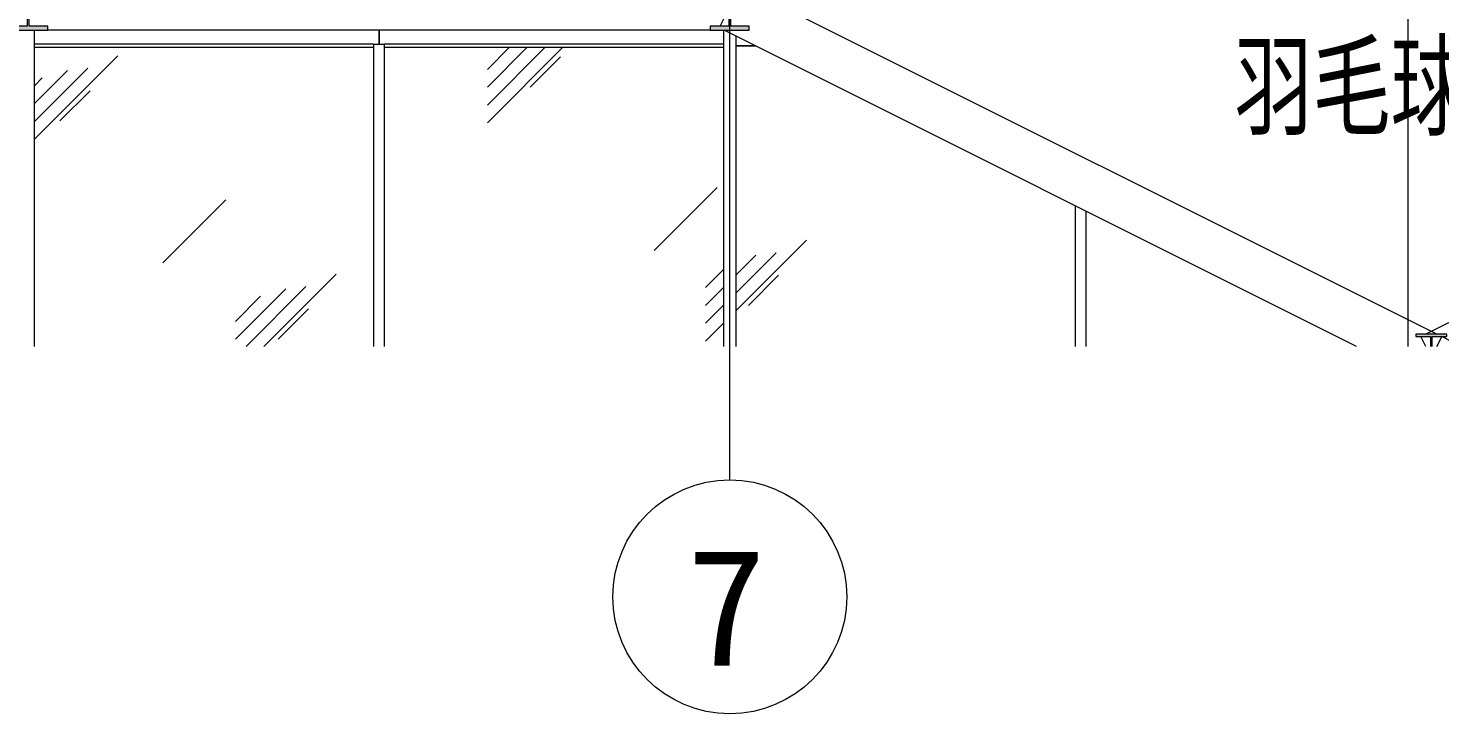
# Model space of a CAD drawing. Header units: millimetres. Extents: x 124696 to 347024, y 412631 to 564609.
# Drawn here: x 329050 to 338104, y 457117 to 461515 of the extents above; entities that cross this region are included whole.
import ezdxf

# ---------------------------------------------------------------- set-up
doc = ezdxf.new("R2010")
doc.units = ezdxf.units.MM
doc.header["$LTSCALE"] = 1500
doc.header["$MEASUREMENT"] = 0
doc.linetypes.add('二层平面图$0$轴网线_12_3_3_3 mm', pattern=[21, 12, -3, 3, -3])
doc.layers.add('0-建筑底图', color=7, linetype='Continuous')
for name, color, linetype, lineweight in [('二层平面图$0$0-2', 250, 'Continuous', 5), ('二层平面图$0$A-ANNO-AXIS-TEXT', 7, 'Continuous', 15), ('二层平面图$0$A-WALL-CURT-PANEL', 8, 'Continuous', 9), ('二层平面图$0$A-WALL-CURT-PANEL-5', 57, 'Continuous', 9), ('二层平面图$0$A-WALL-CURT-STILE-4', 57, 'Continuous', 9), ('二层平面图$0$ANNO-DOTE-1', 10, '二层平面图$0$轴网线_12_3_3_3 mm', 15), ('二层平面图$0$ANNO-TEXT', 7, 'Continuous', 15), ('二层平面图$0$S-BEAM', 4, 'Continuous', 9), ('二层平面图$0$S-BEAM-1', 7, 'Continuous', 9), ('二层平面图$0$S-BEAM-3', 8, 'Continuous', 9), ('二层平面图$0$S-BEAM-4', 170, 'Continuous', 18), ('二层平面图$0$S-COLU', 7, 'Continuous', 9)]:
    doc.layers.add(name, color=color, linetype=linetype, lineweight=lineweight)
doc.styles.add('二层平面图$0$黑体_3', font='simhei.ttf', dxfattribs={"height": 750})
doc.styles.add('二层平面图$0$黑体_4', font='simhei.ttf', dxfattribs={"width": 0.7, "height": 525})
pattern_1 = [(45, (47218, 5464.3), (-1399.84, 1399.84), [640.1, -1645.9]), (45, (47492.4, 5578.6), (-1399.84, 1399.84), [274.3, -2011.7]), (45, (47218, 5578.6), (-1399.84, 1399.84), [457.2, -1828.8]), (45, (47355.3, 5464.3), (1535.6, -1535.6), [571.5, -1714.5]), (45, (47218, 5350), (-1399.84, 1399.84), [914.4, -1371.6]), (45, (47218, 5692.9), (-1399.84, 1399.84), [228.6, -2057.4])]

# ---------------------------------------------------------------- blocks, each defined once
blk = doc.blocks.new('二层平面图$0$S-梁-钢-箱形1 - _-300x350x14x14-V720-C')
at = {"layer": '二层平面图$0$S-BEAM-1'}
for p, q in [((52262.2, 4598.8), (49464.6, 3200)), ((52262.2, 4263.4), (49979.3, 3121.9)), ((49464, 3121.9), (49432.9, 3184.2))]:
    blk.add_line(p, q, dxfattribs=at)
blk = doc.blocks.new('二层平面图$0$S-梁-钢-箱形1 - _-300x350x14x14-2248727-C')
at = {"layer": '二层平面图$0$S-BEAM-1'}
for p in [(49536, 3121.9), (49691.6, 3121.9)]:
    blk.add_line(p, (49567.1, 3184.2), dxfattribs=at)
blk = doc.blocks.new('二层平面图$0$S-梁-钢-箱形1 - _-300x350x14x14-V724-C')
at = {"layer": '二层平面图$0$S-BEAM-1'}
for p, q in [((45006, 5312), (45067.1, 5434.2)), ((49535.4, 3200), (45067.1, 5434.2)), ((44937.5, 5175), (44994, 5288)), ((49020.7, 3121.9), (44964.6, 5150)), ((49567.1, 3184.2), (49536, 3121.9))]:
    blk.add_line(p, q, dxfattribs=at)
blk = doc.blocks.new('二层平面图$0$S-梁-钢-箱形1 - _-600x350x20x20-2248746-C')
at = {"layer": '二层平面图$0$S-BEAM-1'}
blk.add_line((44875, 5150), (40625, 5150), dxfattribs=at)
blk = doc.blocks.new('二层平面图$0$S-梁-钢-工字形 - H-600x250x12x25-2242992-C')
at = {"layer": '二层平面图$0$S-BEAM-3'}
blk.add_hatch(color=256, dxfattribs=at).paths.add_polyline_path([(44875, 5150), (45125, 5150), (45125, 5175), (45006, 5175), (45006, 5725), (45125, 5725), (45125, 5750), (44875, 5750), (44875, 5725), (44994, 5725), (44994, 5175), (44875, 5175), (44875, 5173.1)])
at = {"layer": '二层平面图$0$S-BEAM-4'}
for p, q in [((44875, 5750), (44875, 5725)), ((45125, 5750), (44875, 5750)), ((44875, 5725), (44994, 5725)), ((44994, 5725), (44994, 5175)), ((45006, 5175), (45006, 5725)), ((45006, 5725), (45125, 5725)), ((45125, 5725), (45125, 5750)), ((44994, 5175), (44875, 5175)), ((44875, 5175), (44875, 5150)), ((45125, 5175), (45006, 5175)), ((45125, 5150), (45125, 5175)), ((44875, 5150), (45125, 5150))]:
    blk.add_line(p, q, dxfattribs=at)
blk = doc.blocks.new('二层平面图$0$S-梁-钢-工字形 - H-300x200x10x15-2205898-C')
at = {"layer": '二层平面图$0$S-BEAM-3'}
blk.add_hatch(color=256, dxfattribs=at).paths.add_polyline_path([(49505, 3121.9), (49505, 3185), (49600, 3185), (49600, 3200), (49400, 3200), (49400, 3185), (49495, 3185), (49495, 3121.9), (49502.7, 3121.9)])
at = {"layer": '二层平面图$0$S-BEAM-4'}
for p, q in [((49400, 3200), (49400, 3185)), ((49600, 3200), (49400, 3200)), ((49400, 3185), (49495, 3185)), ((49495, 3185), (49495, 3121.9)), ((49505, 3121.9), (49505, 3185)), ((49505, 3185), (49600, 3185)), ((49600, 3185), (49600, 3200))]:
    blk.add_line(p, q, dxfattribs=at)
blk = doc.blocks.new('二层平面图$0$SHS-Structure-Center_rvt-2-C')
at = {"layer": '二层平面图$0$S-COLU'}
for p, q in [((49350, 7550), (49350, 3121.9)), ((40540, 3121.9), (40540, 5150)), ((44960, 5150), (44960, 3121.9)), ((45040, 3121.9), (45040, 5112.3))]:
    blk.add_line(p, q, dxfattribs=at)
at = {"layer": '二层平面图$0$S-BEAM'}
for name, p in [('二层平面图$0$S-梁-钢-工字形 - H-600x250x12x25-2242992-C', (-4500, 0)), ('二层平面图$0$S-梁-钢-工字形 - H-600x250x12x25-2242992-C', (0, 0)), ('二层平面图$0$S-梁-钢-箱形1 - _-300x350x14x14-V724-C', (0, 0)), ('二层平面图$0$S-梁-钢-箱形1 - _-600x350x20x20-2248746-C', (0, 0)), ('二层平面图$0$S-梁-钢-箱形1 - _-300x350x14x14-V720-C', (0, 0)), ('二层平面图$0$S-梁-钢-工字形 - H-300x200x10x15-2205898-C', (0, 0)), ('二层平面图$0$S-梁-钢-箱形1 - _-300x350x14x14-2248727-C', (0, 0))]:
    blk.add_blockref(name, p, dxfattribs=at)
blk = doc.blocks.new('二层平面图$0$系统嵌板 - 00S-玻璃-V739-C')
at = {"layer": '二层平面图$0$A-WALL-CURT-PANEL'}
h = blk.add_hatch(dxfattribs=at)
h.set_pattern_fill('FP_140', color=256, style=0, pattern_type=2)
h.set_pattern_definition(pattern_1)
h.paths.add_polyline_path([(40540, 3121.9), (42715, 3121.9), (42715, 5040), (40540, 5040), (40540, 3188.1)])
blk = doc.blocks.new('二层平面图$0$系统嵌板 - 00S-玻璃-V740-C')
at = {"layer": '二层平面图$0$A-WALL-CURT-PANEL'}
h = blk.add_hatch(dxfattribs=at)
h.set_pattern_fill('FP_140', color=256, style=0, pattern_type=2)
h.set_pattern_definition(pattern_1)
h.paths.add_polyline_path([(43049.7, 3121.9), (44960, 3121.9), (44960, 5040), (42785, 5040), (42785, 3121.9)])
blk = doc.blocks.new('二层平面图$0$系统嵌板 - 00S-玻璃-13029311-C')
at = {"layer": '二层平面图$0$A-WALL-CURT-PANEL'}
h = blk.add_hatch(dxfattribs=at)
h.set_pattern_fill('FP_140', color=256, style=0, pattern_type=2)
h.set_pattern_definition(pattern_1)
h.paths.add_polyline_path([(45040, 3121.9), (47215, 3121.9), (47215, 4024.8), (45160.9, 5050), (45040, 5050), (45040, 3155.2)])
at = {"layer": '二层平面图$0$A-WALL-CURT-PANEL-5'}
blk.add_line((45164.6, 5050), (45040, 5050), dxfattribs=at)
blk = doc.blocks.new('二层平面图$0$矩形竖梃 - 幕墙龙骨_70_250-12533247-C')
at = {"layer": '二层平面图$0$A-WALL-CURT-STILE-4'}
for p, q in [((42715, 5060), (42785, 5060)), ((42715, 5060), (42715, 3121.9)), ((42785, 3121.9), (42785, 5060))]:
    blk.add_line(p, q, dxfattribs=at)
blk = doc.blocks.new('二层平面图$0$矩形竖梃 - 幕墙龙骨_70_250-13020144-C')
at = {"layer": '二层平面图$0$A-WALL-CURT-STILE-4'}
for p, q in [((47215, 4024.8), (47215, 3121.9)), ((47285, 3121.9), (47285, 3989.8))]:
    blk.add_line(p, q, dxfattribs=at)
blk = doc.blocks.new('二层平面图$0$系统嵌板 - 吊顶内铝板-12476195-C')
at = {"layer": '二层平面图$0$A-WALL-CURT-PANEL-5'}
blk.add_line((42750, 5060), (42750, 5150), dxfattribs=at)
blk = doc.blocks.new('二层平面图$0$系统嵌板 - 吊顶内铝板-V742-C')
at = {"layer": '二层平面图$0$A-WALL-CURT-PANEL-5'}
blk.add_line((42750, 5150), (42750, 5060), dxfattribs=at)
blk = doc.blocks.new('二层平面图$0$系统嵌板 - 吊顶内铝板-12476586-C')
at = {"layer": '二层平面图$0$A-WALL-CURT-PANEL-5'}
for p, q in [((45175, 5555.2), (45175, 5750)), ((45040, 5050), (45164.6, 5050))]:
    blk.add_line(p, q, dxfattribs=at)
blk = doc.blocks.new('二层平面图$0$矩形竖梃 - 幕墙龙骨_20_225_隐框-V754-C')
at = {"layer": '二层平面图$0$A-WALL-CURT-STILE-4'}
for p, q in [((42785, 5040), (42785, 5060)), ((44960.1, 5060), (42785, 5060)), ((42785, 5040), (44960.1, 5040))]:
    blk.add_line(p, q, dxfattribs=at)
blk = doc.blocks.new('二层平面图$0$矩形竖梃 - 幕墙龙骨_20_225_隐框-V755-C')
at = {"layer": '二层平面图$0$A-WALL-CURT-STILE-4'}
for p, q in [((42715, 5060), (40540, 5060)), ((40540, 5040), (42715, 5040)), ((42715, 5060), (42715, 5040))]:
    blk.add_line(p, q, dxfattribs=at)
blk = doc.blocks.new('二层平面图$0$轴网 - 10mm圆_主轴号-315064-C')
at = {"layer": '二层平面图$0$A-ANNO-AXIS-TEXT'}
blk.add_circle((45000, 1514.9), 750, dxfattribs=at)
blk = doc.blocks.new('二层平面图')
at = {"layer": '二层平面图$0$ANNO-DOTE-1'}
blk.add_line((188378.6, 2264.9), (188378.6, 13200.6), dxfattribs=at)
at = {"layer": '二层平面图$0$0-2'}
blk.add_blockref('二层平面图$0$SHS-Structure-Center_rvt-2-C', (143378.6, 0), dxfattribs=at)
at = {"layer": '二层平面图$0$A-ANNO-AXIS-TEXT'}
blk.add_blockref('二层平面图$0$轴网 - 10mm圆_主轴号-315064-C', (143378.6, 0), dxfattribs=at)
at = {"layer": '二层平面图$0$A-WALL-CURT-PANEL-5'}
for name in ['二层平面图$0$系统嵌板 - 吊顶内铝板-12476586-C', '二层平面图$0$系统嵌板 - 00S-玻璃-V740-C', '二层平面图$0$系统嵌板 - 00S-玻璃-13029311-C']:
    blk.add_blockref(name, (143378.6, 0), dxfattribs=at)
at = {"layer": '二层平面图$0$A-WALL-CURT-PANEL-5', "color": 8}
for name in ['二层平面图$0$系统嵌板 - 吊顶内铝板-12476195-C', '二层平面图$0$系统嵌板 - 吊顶内铝板-V742-C', '二层平面图$0$系统嵌板 - 00S-玻璃-V739-C']:
    blk.add_blockref(name, (143378.6, 0), dxfattribs=at)
at = {"layer": '二层平面图$0$A-WALL-CURT-STILE-4', "color": 8}
for name in ['二层平面图$0$矩形竖梃 - 幕墙龙骨_20_225_隐框-V755-C', '二层平面图$0$矩形竖梃 - 幕墙龙骨_70_250-12533247-C']:
    blk.add_blockref(name, (143378.6, 0), dxfattribs=at)
at = {"layer": '二层平面图$0$A-WALL-CURT-STILE-4'}
for name in ['二层平面图$0$矩形竖梃 - 幕墙龙骨_20_225_隐框-V754-C', '二层平面图$0$矩形竖梃 - 幕墙龙骨_70_250-13020144-C']:
    blk.add_blockref(name, (143378.6, 0), dxfattribs=at)
at = {"layer": '二层平面图$0$A-ANNO-AXIS-TEXT', "insert": (188100.6, 1824.1), "char_height": 750, "width": 661.392, "attachment_point": 1, "style": '二层平面图$0$黑体_3'}
blk.add_mtext('\\f黑体|b0|i0|c134|p49|;7', dxfattribs=at)
at = {"layer": '二层平面图$0$ANNO-TEXT', "insert": (191614.7, 5055.2), "char_height": 525, "width": 2626.328, "attachment_point": 1, "style": '二层平面图$0$黑体_4'}
blk.add_mtext('羽毛球场', dxfattribs=at)

msp = doc.modelspace()

# ---------------------------------------------------------------- block references
at = {"layer": '0-建筑底图'}
msp.add_blockref('二层平面图', (145171.7, 456352), dxfattribs=at)

doc.saveas('drawing.dxf')
